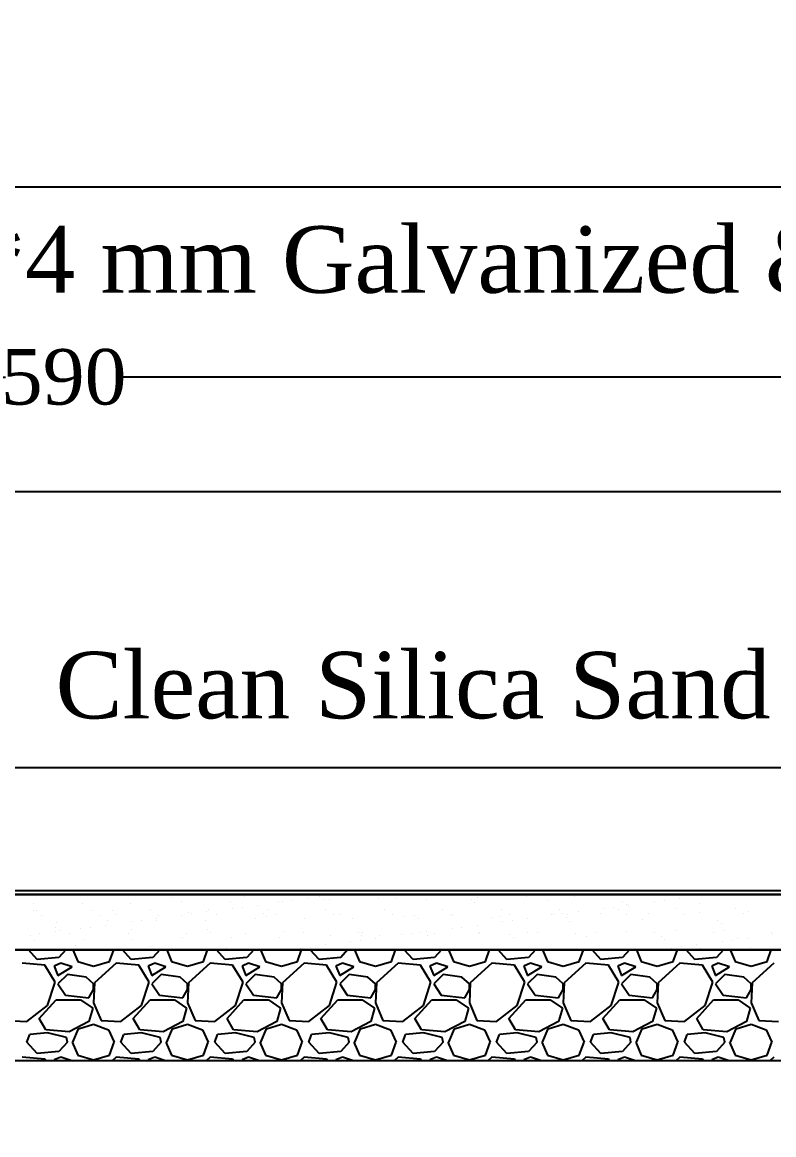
# Model space of a CAD drawing. Header units: centimetres. Extents: x 19229 to 24071, y 9408 to 14021.
# Drawn here: x 21752.5 to 21955.7, y 9760.1 to 10061 of the extents above; entities that cross this region are included whole.
import ezdxf

# ---------------------------------------------------------------- set-up
doc = ezdxf.new("R2010")
doc.units = ezdxf.units.CM
doc.layers.get('0').update_dxf_attribs({"linetype": 'CONTINUOUS'})
doc.layers.get('DEFPOINTS').update_dxf_attribs({"linetype": 'CONTINUOUS'})
doc.styles.add('style2', font='times.ttf', dxfattribs={"height": 15})
doc.styles.add('style3', font='times.ttf', dxfattribs={"height": 25})
doc.dimstyles.get("Standard").update_dxf_attribs({"dimtxt": 15, "dimasz": 0.18, "dimexe": 0.18, "dimexo": 0.0625, "dimgap": 0.09, "dimtad": 0, "dimdec": 0, "dimzin": 0, "dimdsep": 46, "dimtxsty": 'style2', "dimcen": 0.09, "dimadec": 0, "dimazin": 0, "dimtfac": 1, "dimtdec": 0, "dimtofl": 0, "dimtmove": 0, "dimatfit": 3, "dimfxl": 1, "dimtolj": 1, "dimtzin": 0, "dimarcsym": 0})

# ---------------------------------------------------------------- blocks, each defined once
blk = doc.blocks.new('*D22')
at = {"color": 0, "lineweight": -2, "ltscale": 20, "transparency": 16777216}
for p, q in [((20884.07, 10041.3), (20884.07, 9933.95)), ((23244.07, 10041.3), (23244.07, 9933.95)), ((20884.25, 9934.13), (22094.79, 9934.13)), ((23243.89, 9934.13), (22138, 9934.13))]:
    blk.add_line(p, q, dxfattribs=at)
at = {"color": 0, "ltscale": 20, "transparency": 16777216}
for points in [[(20884.25, 9934.16), (20884.25, 9934.1), (20884.07, 9934.13)], [(23243.89, 9934.16), (23243.89, 9934.1), (23244.07, 9934.13)]]:
    blk.add_solid(points, dxfattribs=at)
at = {"layer": 'DEFPOINTS', "color": 0, "ltscale": 20, "transparency": 16777216}
for p in [(20884.07, 10041.36), (23244.07, 10041.36), (23244.07, 9934.13)]:
    blk.add_point(p, dxfattribs=at)
at = {"color": 0, "ltscale": 20, "transparency": 16777216, "insert": (22116.39, 9934.13), "char_height": 15, "attachment_point": 5, "style": 'style2'}
blk.add_mtext('\\A1;2360', dxfattribs=at)
blk = doc.blocks.new('*D25')
at = {"color": 0, "lineweight": -2, "ltscale": 20, "transparency": 16777216}
for p, q in [((21468.94, 9962.82), (21468.94, 9965.18)), ((21469.12, 9965), (21747.92, 9965)), ((22058.27, 9965), (21779.47, 9965)), ((22058.45, 9962.82), (22058.45, 9965.18))]:
    blk.add_line(p, q, dxfattribs=at)
at = {"color": 0, "ltscale": 20, "transparency": 16777216}
for points in [[(21469.12, 9965.03), (21469.12, 9964.97), (21468.94, 9965)], [(22058.27, 9965.03), (22058.27, 9964.97), (22058.45, 9965)]]:
    blk.add_solid(points, dxfattribs=at)
at = {"layer": 'DEFPOINTS', "color": 0, "ltscale": 20, "transparency": 16777216}
for p in [(22058.45, 9965), (21468.94, 9962.76), (22058.45, 9962.76)]:
    blk.add_point(p, dxfattribs=at)
at = {"color": 0, "ltscale": 20, "transparency": 16777216, "insert": (21763.69, 9965), "char_height": 15, "attachment_point": 5, "style": 'style2'}
blk.add_mtext('\\A1;590', dxfattribs=at)

msp = doc.modelspace()

# ---------------------------------------------------------------- hatches: boundary and pattern name
at = {"ltscale": 20}
h = msp.add_hatch(dxfattribs=at)
h.set_pattern_fill('STEEL', scale=2)
h.set_pattern_definition([(45, (0, 0), (-4.490128, 4.490128), []), (45, (0, 3.175), (-4.490128, 4.490128), [])])
h.paths.add_polyline_path([(22069.45, 10064.13), (22059.45, 10064.13), (22059.45, 9760.13), (22069.45, 9760.13)])
h.paths.add_polyline_path([(21520.45, 9982.72), (22270.27, 9982.72), (22270.27, 10011), (21520.45, 10011)], flags=9)

# ---------------------------------------------------------------- linework, layer by layer
at = {"color": 7}
for p, q in [((20883.07, 10016.51), (23245.07, 10016.51)), ((21748.19, 9859.45), (21979.57, 9859.45)), ((22445.07, 9826.13), (21714.95, 9826.13)), ((21714.95, 9825.13), (22445.07, 9825.13)), ((22040.07, 9825.13), (21714.95, 9825.13)), ((22040.07, 9825.13), (21714.95, 9825.13)), ((21792.04, 9825.1), (21792.04, 9825.1)), ((21792.97, 9824.24), (21792.97, 9824.24)), ((21795.45, 9823.15), (21795.45, 9823.15)), ((21808.75, 9823.32), (21808.75, 9823.32)), ((21812.67, 9824.65), (21812.67, 9824.65)), ((21821.74, 9823.25), (21821.74, 9823.25)), ((21825.63, 9823.44), (21825.63, 9823.44)), ((21829.76, 9823.98), (21829.76, 9823.98)), ((21832.99, 9824.48), (21832.99, 9824.48)), ((21833.93, 9823.62), (21833.93, 9823.62)), ((21835.46, 9823.75), (21835.46, 9823.75)), ((21836.66, 9824.89), (21836.66, 9824.89)), ((21848.76, 9823.92), (21848.76, 9823.92)), ((21853.62, 9824.03), (21853.62, 9824.03)), ((21861.75, 9823.86), (21861.75, 9823.86)), ((21873.95, 9823.86), (21873.95, 9823.86)), ((21875.48, 9824.35), (21875.48, 9824.35)), ((21888.77, 9824.52), (21888.77, 9824.52)), ((21894.57, 9823.41), (21894.57, 9823.41)), ((21901.77, 9824.46), (21901.77, 9824.46)), ((21914.9, 9823.23), (21914.9, 9823.23)), ((21915.49, 9824.95), (21915.49, 9824.95)), ((21923.39, 9823.16), (21923.39, 9823.16)), ((21926.04, 9823.5), (21926.04, 9823.5)), ((21928.79, 9825.12), (21928.79, 9825.12)), ((21930.17, 9824.05), (21930.17, 9824.05)), ((21937.07, 9824.96), (21937.07, 9824.96)), ((21941.78, 9825.06), (21941.78, 9825.06)), ((21755.44, 9822.54), (21755.44, 9822.54)), ((21755.44, 9820.86), (21755.44, 9820.86)), ((21756.44, 9820.82), (21756.44, 9820.82)), ((21768.73, 9822.71), (21768.73, 9822.71)), ((21771.26, 9820.89), (21771.26, 9820.89)), ((21776.77, 9820.64), (21776.77, 9820.64)), ((21781.73, 9822.65), (21781.73, 9822.65)), ((21787.08, 9820.92), (21787.08, 9820.92)), ((21797.39, 9820.2), (21797.39, 9820.2)), ((21802.41, 9820.38), (21802.41, 9820.38)), ((21802.9, 9820.95), (21802.9, 9820.95)), ((21809.32, 9821.29), (21809.32, 9821.29)), ((21811.96, 9821.64), (21811.96, 9821.64)), ((21816.09, 9822.18), (21816.09, 9822.18)), ((21818.72, 9820.97), (21818.72, 9820.97)), ((21822.99, 9823.09), (21822.99, 9823.09)), ((21834.54, 9821), (21834.54, 9821)), ((21850.35, 9821.03), (21850.35, 9821.03)), ((21866.17, 9821.06), (21866.17, 9821.06)), ((21874.88, 9823), (21874.88, 9823)), ((21881.99, 9821.09), (21881.99, 9821.09)), ((21897.81, 9821.12), (21897.81, 9821.12)), ((21902.82, 9820.45), (21902.82, 9820.45)), ((21909.72, 9821.36), (21909.72, 9821.36)), ((21912.36, 9821.7), (21912.36, 9821.7)), ((21913.63, 9821.15), (21913.63, 9821.15)), ((21915.84, 9822.37), (21915.84, 9822.37)), ((21916.49, 9822.25), (21916.49, 9822.25)), ((21929.45, 9821.18), (21929.45, 9821.18)), ((21935.53, 9822.78), (21935.53, 9822.78)), ((21935.65, 9820.36), (21935.65, 9820.36)), ((21945.27, 9821.2), (21945.27, 9821.2)), ((21948.95, 9820.53), (21948.95, 9820.53)), ((21757.58, 9819.49), (21757.58, 9819.49)), ((21761.88, 9817.46), (21761.88, 9817.46)), ((21773.4, 9819.52), (21773.4, 9819.52)), ((21775.6, 9817.95), (21775.6, 9817.95)), ((21777.7, 9819.79), (21777.7, 9819.79)), ((21781.97, 9817.69), (21781.97, 9817.69)), ((21784.61, 9818.04), (21784.61, 9818.04)), ((21788.74, 9818.58), (21788.74, 9818.58)), ((21788.9, 9818.12), (21788.9, 9818.12)), ((21789.22, 9819.55), (21789.22, 9819.55)), ((21795.64, 9819.49), (21795.64, 9819.49)), ((21798.29, 9819.84), (21798.29, 9819.84)), ((21801.9, 9818.06), (21801.9, 9818.06)), ((21805.04, 9819.58), (21805.04, 9819.58)), ((21815.62, 9818.55), (21815.62, 9818.55)), ((21817.72, 9820.02), (21817.72, 9820.02)), ((21818.66, 9819.16), (21818.66, 9819.16)), ((21820.86, 9819.61), (21820.86, 9819.61)), ((21828.91, 9818.72), (21828.91, 9818.72)), ((21836.68, 9819.64), (21836.68, 9819.64)), ((21838.35, 9819.57), (21838.35, 9819.57)), ((21841.91, 9818.66), (21841.91, 9818.66)), ((21852.5, 9819.67), (21852.5, 9819.67)), ((21855.63, 9819.15), (21855.63, 9819.15)), ((21858.68, 9819.4), (21858.68, 9819.4)), ((21859.61, 9818.54), (21859.61, 9818.54)), ((21868.32, 9819.7), (21868.32, 9819.7)), ((21868.93, 9819.32), (21868.93, 9819.32)), ((21879.3, 9818.95), (21879.3, 9818.95)), ((21881.92, 9819.26), (21881.92, 9819.26)), ((21882.37, 9817.76), (21882.37, 9817.76)), ((21884.14, 9819.72), (21884.14, 9819.72)), ((21885.01, 9818.1), (21885.01, 9818.1)), ((21889.14, 9818.65), (21889.14, 9818.65)), ((21895.64, 9819.76), (21895.64, 9819.76)), ((21896.04, 9819.56), (21896.04, 9819.56)), ((21898.69, 9819.9), (21898.69, 9819.9)), ((21899.63, 9818.77), (21899.63, 9818.77)), ((21899.96, 9819.75), (21899.96, 9819.75)), ((21900.57, 9817.92), (21900.57, 9817.92)), ((21908.94, 9819.93), (21908.94, 9819.93)), ((21915.78, 9819.78), (21915.78, 9819.78)), ((21920.26, 9818.32), (21920.26, 9818.32)), ((21921.93, 9819.86), (21921.93, 9819.86)), ((21931.6, 9819.81), (21931.6, 9819.81)), ((21940.58, 9818.15), (21940.58, 9818.15)), ((21941.52, 9817.29), (21941.52, 9817.29)), ((21947.42, 9819.84), (21947.42, 9819.84)), ((21757.26, 9814.44), (21757.26, 9814.44)), ((21761.39, 9814.98), (21761.39, 9814.98)), ((21761.5, 9816.19), (21761.5, 9816.19)), ((21762.43, 9815.33), (21762.43, 9815.33)), ((21765.29, 9814.58), (21765.29, 9814.58)), ((21768.29, 9815.89), (21768.29, 9815.89)), ((21770.94, 9816.24), (21770.94, 9816.24)), ((21775.07, 9816.78), (21775.07, 9816.78)), ((21781.11, 9814.61), (21781.11, 9814.61)), ((21782.12, 9815.74), (21782.12, 9815.74)), ((21796.93, 9814.64), (21796.93, 9814.64)), ((21802.45, 9815.56), (21802.45, 9815.56)), ((21803.39, 9814.7), (21803.39, 9814.7)), ((21812.75, 9814.67), (21812.75, 9814.67)), ((21823.08, 9815.11), (21823.08, 9815.11)), ((21828.57, 9814.7), (21828.57, 9814.7)), ((21843.4, 9814.94), (21843.4, 9814.94)), ((21844.39, 9814.73), (21844.39, 9814.73)), ((21849.08, 9814.13), (21849.08, 9814.13)), ((21855.02, 9814.15), (21855.02, 9814.15)), ((21857.67, 9814.5), (21857.67, 9814.5)), ((21860.21, 9814.75), (21860.21, 9814.75)), ((21861.8, 9815.05), (21861.8, 9815.05)), ((21864.03, 9814.49), (21864.03, 9814.49)), ((21868.7, 9815.95), (21868.7, 9815.95)), ((21871.34, 9816.3), (21871.34, 9816.3)), ((21875.47, 9816.85), (21875.47, 9816.85)), ((21875.8, 9814.56), (21875.8, 9814.56)), ((21876.03, 9814.78), (21876.03, 9814.78)), ((21884.36, 9814.31), (21884.36, 9814.31)), ((21889.09, 9814.73), (21889.09, 9814.73)), ((21891.85, 9814.81), (21891.85, 9814.81)), ((21902.09, 9814.67), (21902.09, 9814.67)), ((21907.67, 9814.84), (21907.67, 9814.84)), ((21915.81, 9815.16), (21915.81, 9815.16)), ((21923.49, 9814.87), (21923.49, 9814.87)), ((21929.11, 9815.33), (21929.11, 9815.33)), ((21939.31, 9814.9), (21939.31, 9814.9)), ((21942.1, 9815.27), (21942.1, 9815.27)), ((21955.13, 9814.93), (21955.13, 9814.93)), ((21955.42, 9814.22), (21955.42, 9814.22)), ((21754.62, 9814.09), (21754.62, 9814.09)), ((21755.76, 9812.76), (21755.76, 9812.76)), ((21766.85, 9811.28), (21766.85, 9811.28)), ((21769.05, 9812.93), (21769.05, 9812.93)), ((21782.05, 9812.86), (21782.05, 9812.86)), ((21787.18, 9811.1), (21787.18, 9811.1)), ((21795.77, 9813.36), (21795.77, 9813.36)), ((21809.07, 9813.53), (21809.07, 9813.53)), ((21822.06, 9813.47), (21822.06, 9813.47)), ((21834.45, 9811.45), (21834.45, 9811.45)), ((21835.78, 9813.96), (21835.78, 9813.96)), ((21841.35, 9812.35), (21841.35, 9812.35)), ((21843.99, 9812.7), (21843.99, 9812.7)), ((21844.34, 9814.08), (21844.34, 9814.08)), ((21848.12, 9813.25), (21848.12, 9813.25)), ((21862.07, 9814.07), (21862.07, 9814.07)), ((21885.3, 9813.46), (21885.3, 9813.46)), ((21904.99, 9813.87), (21904.99, 9813.87)), ((21925.31, 9813.69), (21925.31, 9813.69)), ((21926.25, 9812.83), (21926.25, 9812.83)), ((21934.85, 9811.51), (21934.85, 9811.51)), ((21941.75, 9812.42), (21941.75, 9812.42)), ((21944.39, 9812.77), (21944.39, 9812.77)), ((21945.94, 9813.24), (21945.94, 9813.24)), ((21948.52, 9813.31), (21948.52, 9813.31)), ((22040.07, 9810.13), (21215.07, 9810.13)), ((21240.07, 9810.13), (22445.07, 9810.13)), ((22040.07, 9810.13), (21240.07, 9810.13)), ((21756.55, 9807.53), (21754.17, 9810.13)), ((21764.27, 9810.13), (21762.39, 9808.04)), ((21766.14, 9810.13), (21767.47, 9807.02)), ((21776.11, 9807.02), (21777.22, 9810.13)), ((21781.95, 9807.53), (21779.57, 9810.13)), ((21789.67, 9810.13), (21787.79, 9808.04)), ((21788.12, 9810.25), (21788.12, 9810.25)), ((21791.54, 9810.13), (21792.87, 9807.02)), ((21801.51, 9807.02), (21802.62, 9810.13)), ((21807.35, 9807.53), (21804.97, 9810.13)), ((21807.81, 9810.65), (21807.81, 9810.65)), ((21815.07, 9810.13), (21813.19, 9808.04)), ((21816.94, 9810.13), (21818.27, 9807.02)), ((21826.91, 9807.02), (21828.02, 9810.13)), ((21827.67, 9810.55), (21827.67, 9810.55)), ((21828.13, 9810.48), (21828.13, 9810.48)), ((21830.32, 9810.9), (21830.32, 9810.9)), ((21832.75, 9807.53), (21830.37, 9810.13)), ((21840.47, 9810.13), (21838.59, 9808.04)), ((21842.34, 9810.13), (21843.67, 9807.02)), ((21852.31, 9807.02), (21853.42, 9810.13)), ((21858.15, 9807.53), (21855.77, 9810.13)), ((21865.87, 9810.13), (21863.99, 9808.04)), ((21867.74, 9810.13), (21869.07, 9807.02)), ((21877.71, 9807.02), (21878.82, 9810.13)), ((21883.55, 9807.53), (21881.17, 9810.13)), ((21891.27, 9810.13), (21889.39, 9808.04)), ((21893.14, 9810.13), (21894.47, 9807.02)), ((21903.11, 9807.02), (21904.22, 9810.13)), ((21908.95, 9807.53), (21906.57, 9810.13)), ((21909.26, 9810.14), (21909.26, 9810.14)), ((21916.67, 9810.13), (21914.79, 9808.04)), ((21918.54, 9810.13), (21919.87, 9807.02)), ((21928.08, 9810.62), (21928.08, 9810.62)), ((21928.51, 9807.02), (21929.62, 9810.13)), ((21930.72, 9810.97), (21930.72, 9810.97)), ((21934.35, 9807.53), (21931.97, 9810.13)), ((21935.97, 9810.57), (21935.97, 9810.57)), ((21942.07, 9810.13), (21940.19, 9808.04)), ((21943.94, 9810.13), (21945.27, 9807.02)), ((21949.27, 9810.74), (21949.27, 9810.74)), ((21953.91, 9807.02), (21955.02, 9810.13)), ((21758.58, 9806), (21752.49, 9806.51)), ((21762.39, 9808.04), (21756.55, 9807.53)), ((21761.38, 9801.43), (21758.58, 9806)), ((21762.9, 9806.51), (21761.12, 9805.75)), ((21761.12, 9805.75), (21762.14, 9803.21)), ((21762.14, 9803.21), (21765.95, 9805.5)), ((21765.95, 9805.5), (21762.9, 9806.51)), ((21767.47, 9807.02), (21771.79, 9805.75)), ((21771.79, 9805.75), (21776.11, 9807.02)), ((21777.89, 9806.51), (21772.04, 9801.18)), ((21783.98, 9806), (21777.89, 9806.51)), ((21787.79, 9808.04), (21781.95, 9807.53)), ((21786.78, 9801.43), (21783.98, 9806)), ((21788.3, 9806.51), (21786.52, 9805.75)), ((21786.52, 9805.75), (21787.54, 9803.21)), ((21787.54, 9803.21), (21791.35, 9805.5)), ((21791.35, 9805.5), (21788.3, 9806.51)), ((21792.87, 9807.02), (21797.19, 9805.75)), ((21797.19, 9805.75), (21801.51, 9807.02)), ((21803.29, 9806.51), (21797.44, 9801.18)), ((21809.38, 9806), (21803.29, 9806.51)), ((21813.19, 9808.04), (21807.35, 9807.53)), ((21812.18, 9801.43), (21809.38, 9806)), ((21813.7, 9806.51), (21811.92, 9805.75)), ((21811.92, 9805.75), (21812.94, 9803.21)), ((21812.94, 9803.21), (21816.75, 9805.5)), ((21816.75, 9805.5), (21813.7, 9806.51)), ((21818.27, 9807.02), (21822.59, 9805.75)), ((21822.59, 9805.75), (21826.91, 9807.02)), ((21828.69, 9806.51), (21822.84, 9801.18)), ((21834.78, 9806), (21828.69, 9806.51)), ((21838.59, 9808.04), (21832.75, 9807.53)), ((21837.58, 9801.43), (21834.78, 9806)), ((21839.1, 9806.51), (21837.32, 9805.75)), ((21837.32, 9805.75), (21838.34, 9803.21)), ((21838.34, 9803.21), (21842.15, 9805.5)), ((21842.15, 9805.5), (21839.1, 9806.51)), ((21843.67, 9807.02), (21847.99, 9805.75)), ((21847.99, 9805.75), (21852.31, 9807.02)), ((21854.09, 9806.51), (21848.24, 9801.18)), ((21860.18, 9806), (21854.09, 9806.51)), ((21863.99, 9808.04), (21858.15, 9807.53)), ((21862.98, 9801.43), (21860.18, 9806)), ((21864.5, 9806.51), (21862.72, 9805.75)), ((21862.72, 9805.75), (21863.74, 9803.21)), ((21863.74, 9803.21), (21867.55, 9805.5)), ((21867.55, 9805.5), (21864.5, 9806.51)), ((21869.07, 9807.02), (21873.39, 9805.75)), ((21873.39, 9805.75), (21877.71, 9807.02)), ((21879.49, 9806.51), (21873.64, 9801.18)), ((21885.58, 9806), (21879.49, 9806.51)), ((21889.39, 9808.04), (21883.55, 9807.53)), ((21888.38, 9801.43), (21885.58, 9806)), ((21889.9, 9806.51), (21888.12, 9805.75)), ((21888.12, 9805.75), (21889.14, 9803.21)), ((21889.14, 9803.21), (21892.95, 9805.5)), ((21892.95, 9805.5), (21889.9, 9806.51)), ((21894.47, 9807.02), (21898.79, 9805.75)), ((21898.79, 9805.75), (21903.11, 9807.02)), ((21904.89, 9806.51), (21899.04, 9801.18)), ((21910.98, 9806), (21904.89, 9806.51)), ((21914.79, 9808.04), (21908.95, 9807.53)), ((21913.78, 9801.43), (21910.98, 9806)), ((21915.3, 9806.51), (21913.52, 9805.75)), ((21913.52, 9805.75), (21914.54, 9803.21)), ((21914.54, 9803.21), (21918.35, 9805.5)), ((21918.35, 9805.5), (21915.3, 9806.51)), ((21919.87, 9807.02), (21924.19, 9805.75)), ((21924.19, 9805.75), (21928.51, 9807.02)), ((21930.29, 9806.51), (21924.44, 9801.18)), ((21936.38, 9806), (21930.29, 9806.51)), ((21940.19, 9808.04), (21934.35, 9807.53)), ((21939.18, 9801.43), (21936.38, 9806)), ((21940.7, 9806.51), (21938.92, 9805.75)), ((21938.92, 9805.75), (21939.94, 9803.21)), ((21939.94, 9803.21), (21943.75, 9805.5)), ((21943.75, 9805.5), (21940.7, 9806.51)), ((21945.27, 9807.02), (21949.59, 9805.75)), ((21949.59, 9805.75), (21953.91, 9807.02)), ((21955.69, 9806.51), (21949.84, 9801.18)), ((21764.68, 9803.46), (21762.14, 9800.92)), ((21769.76, 9802.7), (21764.68, 9803.46)), ((21771.79, 9800.92), (21769.76, 9802.7)), ((21790.08, 9803.46), (21787.54, 9800.92)), ((21795.16, 9802.7), (21790.08, 9803.46)), ((21797.19, 9800.92), (21795.16, 9802.7)), ((21815.48, 9803.46), (21812.94, 9800.92)), ((21820.56, 9802.7), (21815.48, 9803.46)), ((21822.59, 9800.92), (21820.56, 9802.7)), ((21840.88, 9803.46), (21838.34, 9800.92)), ((21845.96, 9802.7), (21840.88, 9803.46)), ((21847.99, 9800.92), (21845.96, 9802.7)), ((21866.28, 9803.46), (21863.74, 9800.92)), ((21871.36, 9802.7), (21866.28, 9803.46)), ((21873.39, 9800.92), (21871.36, 9802.7)), ((21891.68, 9803.46), (21889.14, 9800.92)), ((21896.76, 9802.7), (21891.68, 9803.46)), ((21898.79, 9800.92), (21896.76, 9802.7)), ((21917.08, 9803.46), (21914.54, 9800.92)), ((21922.16, 9802.7), (21917.08, 9803.46)), ((21924.19, 9800.92), (21922.16, 9802.7)), ((21942.48, 9803.46), (21939.94, 9800.92)), ((21947.56, 9802.7), (21942.48, 9803.46)), ((21949.59, 9800.92), (21947.56, 9802.7)), ((21759.34, 9795.08), (21761.38, 9801.43)), ((21762.14, 9800.92), (21764.17, 9797.88)), ((21770.52, 9797.11), (21771.79, 9799.4)), ((21772.04, 9801.18), (21771.79, 9795.84)), ((21771.79, 9799.4), (21771.79, 9800.92)), ((21784.74, 9795.08), (21786.78, 9801.43)), ((21787.54, 9800.92), (21789.57, 9797.88)), ((21795.92, 9797.11), (21797.19, 9799.4)), ((21797.44, 9801.18), (21797.19, 9795.84)), ((21797.19, 9799.4), (21797.19, 9800.92)), ((21810.14, 9795.08), (21812.18, 9801.43)), ((21812.94, 9800.92), (21814.97, 9797.88)), ((21821.32, 9797.11), (21822.59, 9799.4)), ((21822.84, 9801.18), (21822.59, 9795.84)), ((21822.59, 9799.4), (21822.59, 9800.92)), ((21835.54, 9795.08), (21837.58, 9801.43)), ((21838.34, 9800.92), (21840.37, 9797.88)), ((21846.72, 9797.11), (21847.99, 9799.4)), ((21848.24, 9801.18), (21847.99, 9795.84)), ((21847.99, 9799.4), (21847.99, 9800.92)), ((21860.94, 9795.08), (21862.98, 9801.43)), ((21863.74, 9800.92), (21865.77, 9797.88)), ((21872.12, 9797.11), (21873.39, 9799.4)), ((21873.64, 9801.18), (21873.39, 9795.84)), ((21873.39, 9799.4), (21873.39, 9800.92)), ((21886.34, 9795.08), (21888.38, 9801.43)), ((21889.14, 9800.92), (21891.17, 9797.88)), ((21897.52, 9797.11), (21898.79, 9799.4)), ((21899.04, 9801.18), (21898.79, 9795.84)), ((21898.79, 9799.4), (21898.79, 9800.92)), ((21911.74, 9795.08), (21913.78, 9801.43)), ((21914.54, 9800.92), (21916.57, 9797.88)), ((21922.92, 9797.11), (21924.19, 9799.4)), ((21924.44, 9801.18), (21924.19, 9795.84)), ((21924.19, 9799.4), (21924.19, 9800.92)), ((21937.14, 9795.08), (21939.18, 9801.43)), ((21939.94, 9800.92), (21941.97, 9797.88)), ((21948.32, 9797.11), (21949.59, 9799.4)), ((21949.84, 9801.18), (21949.59, 9795.84)), ((21949.59, 9799.4), (21949.59, 9800.92)), ((21757.06, 9791.53), (21761.63, 9796.61)), ((21761.63, 9796.61), (21768.23, 9796.61)), ((21764.17, 9797.88), (21770.52, 9797.11)), ((21768.23, 9796.61), (21771.54, 9794.32)), ((21782.46, 9791.53), (21787.03, 9796.61)), ((21787.03, 9796.61), (21793.63, 9796.61)), ((21789.57, 9797.88), (21795.92, 9797.11)), ((21793.63, 9796.61), (21796.94, 9794.32)), ((21807.86, 9791.53), (21812.43, 9796.61)), ((21812.43, 9796.61), (21819.03, 9796.61)), ((21814.97, 9797.88), (21821.32, 9797.11)), ((21819.03, 9796.61), (21822.34, 9794.32)), ((21833.26, 9791.53), (21837.83, 9796.61)), ((21837.83, 9796.61), (21844.43, 9796.61)), ((21840.37, 9797.88), (21846.72, 9797.11)), ((21844.43, 9796.61), (21847.74, 9794.32)), ((21858.66, 9791.53), (21863.23, 9796.61)), ((21863.23, 9796.61), (21869.83, 9796.61)), ((21865.77, 9797.88), (21872.12, 9797.11)), ((21869.83, 9796.61), (21873.14, 9794.32)), ((21884.06, 9791.53), (21888.63, 9796.61)), ((21888.63, 9796.61), (21895.23, 9796.61)), ((21891.17, 9797.88), (21897.52, 9797.11)), ((21895.23, 9796.61), (21898.54, 9794.32)), ((21909.46, 9791.53), (21914.03, 9796.61)), ((21914.03, 9796.61), (21920.63, 9796.61)), ((21916.57, 9797.88), (21922.92, 9797.11)), ((21920.63, 9796.61), (21923.94, 9794.32)), ((21934.86, 9791.53), (21939.43, 9796.61)), ((21939.43, 9796.61), (21946.03, 9796.61)), ((21941.97, 9797.88), (21948.32, 9797.11)), ((21946.03, 9796.61), (21949.34, 9794.32)), ((21753.76, 9790.76), (21759.34, 9795.08)), ((21771.54, 9794.32), (21770.52, 9790.76)), ((21771.79, 9795.84), (21773.82, 9791.02)), ((21779.16, 9790.76), (21784.74, 9795.08)), ((21796.94, 9794.32), (21795.92, 9790.76)), ((21797.19, 9795.84), (21799.22, 9791.02)), ((21804.56, 9790.76), (21810.14, 9795.08)), ((21822.34, 9794.32), (21821.32, 9790.76)), ((21822.59, 9795.84), (21824.62, 9791.02)), ((21829.96, 9790.76), (21835.54, 9795.08)), ((21847.74, 9794.32), (21846.72, 9790.76)), ((21847.99, 9795.84), (21850.02, 9791.02)), ((21855.36, 9790.76), (21860.94, 9795.08)), ((21873.14, 9794.32), (21872.12, 9790.76)), ((21873.39, 9795.84), (21875.42, 9791.02)), ((21880.76, 9790.76), (21886.34, 9795.08)), ((21898.54, 9794.32), (21897.52, 9790.76)), ((21898.79, 9795.84), (21900.82, 9791.02)), ((21906.16, 9790.76), (21911.74, 9795.08)), ((21923.94, 9794.32), (21922.92, 9790.76)), ((21924.19, 9795.84), (21926.22, 9791.02)), ((21931.56, 9790.76), (21937.14, 9795.08)), ((21949.34, 9794.32), (21948.32, 9790.76)), ((21949.59, 9795.84), (21951.62, 9791.02)), ((21748.42, 9791.02), (21753.76, 9790.76)), ((21758.84, 9788.48), (21757.06, 9791.53)), ((21770.52, 9790.76), (21765.19, 9787.97)), ((21773.82, 9791.02), (21779.16, 9790.76)), ((21784.24, 9788.48), (21782.46, 9791.53)), ((21795.92, 9790.76), (21790.59, 9787.97)), ((21799.22, 9791.02), (21804.56, 9790.76)), ((21809.64, 9788.48), (21807.86, 9791.53)), ((21821.32, 9790.76), (21815.99, 9787.97)), ((21824.62, 9791.02), (21829.96, 9790.76)), ((21835.04, 9788.48), (21833.26, 9791.53)), ((21846.72, 9790.76), (21841.39, 9787.97)), ((21850.02, 9791.02), (21855.36, 9790.76)), ((21860.44, 9788.48), (21858.66, 9791.53)), ((21872.12, 9790.76), (21866.79, 9787.97)), ((21875.42, 9791.02), (21880.76, 9790.76)), ((21885.84, 9788.48), (21884.06, 9791.53)), ((21897.52, 9790.76), (21892.19, 9787.97)), ((21900.82, 9791.02), (21906.16, 9790.76)), ((21911.24, 9788.48), (21909.46, 9791.53)), ((21922.92, 9790.76), (21917.59, 9787.97)), ((21926.22, 9791.02), (21931.56, 9790.76)), ((21936.64, 9788.48), (21934.86, 9791.53)), ((21948.32, 9790.76), (21942.99, 9787.97)), ((21951.62, 9791.02), (21956.96, 9790.76)), ((21753.76, 9785.18), (21754.52, 9787.21)), ((21759.34, 9787.72), (21754.52, 9787.21)), ((21765.19, 9787.97), (21758.84, 9788.48)), ((21764.42, 9786.45), (21759.34, 9787.72)), ((21766.2, 9785.18), (21767.73, 9788.73)), ((21767.73, 9788.73), (21771.79, 9790)), ((21771.79, 9790), (21775.85, 9788.48)), ((21775.85, 9788.48), (21777.38, 9785.18)), ((21779.16, 9785.18), (21779.92, 9787.21)), ((21784.74, 9787.72), (21779.92, 9787.21)), ((21790.59, 9787.97), (21784.24, 9788.48)), ((21789.82, 9786.45), (21784.74, 9787.72)), ((21791.6, 9785.18), (21793.13, 9788.73)), ((21793.13, 9788.73), (21797.19, 9790)), ((21797.19, 9790), (21801.25, 9788.48)), ((21801.25, 9788.48), (21802.78, 9785.18)), ((21804.56, 9785.18), (21805.32, 9787.21)), ((21810.14, 9787.72), (21805.32, 9787.21)), ((21815.99, 9787.97), (21809.64, 9788.48)), ((21815.22, 9786.45), (21810.14, 9787.72)), ((21817, 9785.18), (21818.53, 9788.73)), ((21818.53, 9788.73), (21822.59, 9790)), ((21822.59, 9790), (21826.65, 9788.48)), ((21826.65, 9788.48), (21828.18, 9785.18)), ((21829.96, 9785.18), (21830.72, 9787.21)), ((21835.54, 9787.72), (21830.72, 9787.21)), ((21841.39, 9787.97), (21835.04, 9788.48)), ((21840.62, 9786.45), (21835.54, 9787.72)), ((21842.4, 9785.18), (21843.93, 9788.73)), ((21843.93, 9788.73), (21847.99, 9790)), ((21847.99, 9790), (21852.05, 9788.48)), ((21852.05, 9788.48), (21853.58, 9785.18)), ((21855.36, 9785.18), (21856.12, 9787.21)), ((21860.94, 9787.72), (21856.12, 9787.21)), ((21866.79, 9787.97), (21860.44, 9788.48)), ((21866.02, 9786.45), (21860.94, 9787.72)), ((21867.8, 9785.18), (21869.33, 9788.73)), ((21869.33, 9788.73), (21873.39, 9790)), ((21873.39, 9790), (21877.45, 9788.48)), ((21877.45, 9788.48), (21878.98, 9785.18)), ((21880.76, 9785.18), (21881.52, 9787.21)), ((21886.34, 9787.72), (21881.52, 9787.21)), ((21892.19, 9787.97), (21885.84, 9788.48)), ((21891.42, 9786.45), (21886.34, 9787.72)), ((21893.2, 9785.18), (21894.73, 9788.73)), ((21894.73, 9788.73), (21898.79, 9790)), ((21898.79, 9790), (21902.85, 9788.48)), ((21902.85, 9788.48), (21904.38, 9785.18)), ((21906.16, 9785.18), (21906.92, 9787.21)), ((21911.74, 9787.72), (21906.92, 9787.21)), ((21917.59, 9787.97), (21911.24, 9788.48)), ((21916.82, 9786.45), (21911.74, 9787.72)), ((21918.6, 9785.18), (21920.13, 9788.73)), ((21920.13, 9788.73), (21924.19, 9790)), ((21924.19, 9790), (21928.25, 9788.48)), ((21928.25, 9788.48), (21929.78, 9785.18)), ((21931.56, 9785.18), (21932.32, 9787.21)), ((21937.14, 9787.72), (21932.32, 9787.21)), ((21942.99, 9787.97), (21936.64, 9788.48)), ((21942.22, 9786.45), (21937.14, 9787.72)), ((21944, 9785.18), (21945.53, 9788.73)), ((21945.53, 9788.73), (21949.59, 9790)), ((21949.59, 9790), (21953.65, 9788.48)), ((21953.65, 9788.48), (21955.18, 9785.18)), ((21756.55, 9782.13), (21753.76, 9785.18)), ((21764.68, 9785.18), (21762.39, 9782.64)), ((21764.68, 9785.18), (21764.42, 9786.45)), ((21765.95, 9785.18), (21767.47, 9781.62)), ((21776.11, 9781.62), (21777.38, 9785.18)), ((21781.95, 9782.13), (21779.16, 9785.18)), ((21790.08, 9785.18), (21787.79, 9782.64)), ((21790.08, 9785.18), (21789.82, 9786.45)), ((21791.35, 9785.18), (21792.87, 9781.62)), ((21801.51, 9781.62), (21802.78, 9785.18)), ((21807.35, 9782.13), (21804.56, 9785.18)), ((21815.48, 9785.18), (21813.19, 9782.64)), ((21815.48, 9785.18), (21815.22, 9786.45)), ((21816.75, 9785.18), (21818.27, 9781.62)), ((21826.91, 9781.62), (21828.18, 9785.18)), ((21832.75, 9782.13), (21829.96, 9785.18)), ((21840.88, 9785.18), (21838.59, 9782.64)), ((21840.88, 9785.18), (21840.62, 9786.45)), ((21842.15, 9785.18), (21843.67, 9781.62)), ((21852.31, 9781.62), (21853.58, 9785.18)), ((21858.15, 9782.13), (21855.36, 9785.18)), ((21866.28, 9785.18), (21863.99, 9782.64)), ((21866.28, 9785.18), (21866.02, 9786.45)), ((21867.55, 9785.18), (21869.07, 9781.62)), ((21877.71, 9781.62), (21878.98, 9785.18)), ((21883.55, 9782.13), (21880.76, 9785.18)), ((21891.68, 9785.18), (21889.39, 9782.64)), ((21891.68, 9785.18), (21891.42, 9786.45)), ((21892.95, 9785.18), (21894.47, 9781.62)), ((21903.11, 9781.62), (21904.38, 9785.18)), ((21908.95, 9782.13), (21906.16, 9785.18)), ((21917.08, 9785.18), (21914.79, 9782.64)), ((21917.08, 9785.18), (21916.82, 9786.45)), ((21918.35, 9785.18), (21919.87, 9781.62)), ((21928.51, 9781.62), (21929.78, 9785.18)), ((21934.35, 9782.13), (21931.56, 9785.18)), ((21942.48, 9785.18), (21940.19, 9782.64)), ((21942.48, 9785.18), (21942.22, 9786.45)), ((21943.75, 9785.18), (21945.27, 9781.62)), ((21953.91, 9781.62), (21955.18, 9785.18)), ((21758.58, 9780.6), (21752.49, 9781.11)), ((21762.39, 9782.64), (21756.55, 9782.13)), ((21762.9, 9781.11), (21761.12, 9780.35)), ((21765.86, 9780.13), (21762.9, 9781.11)), ((21767.47, 9781.62), (21771.79, 9780.35)), ((21771.79, 9780.35), (21776.11, 9781.62)), ((21777.89, 9781.11), (21776.81, 9780.13)), ((21783.98, 9780.6), (21777.89, 9781.11)), ((21787.79, 9782.64), (21781.95, 9782.13)), ((21788.3, 9781.11), (21786.52, 9780.35)), ((21791.26, 9780.13), (21788.3, 9781.11)), ((21792.87, 9781.62), (21797.19, 9780.35)), ((21797.19, 9780.35), (21801.51, 9781.62)), ((21803.29, 9781.11), (21802.21, 9780.13)), ((21809.38, 9780.6), (21803.29, 9781.11)), ((21813.19, 9782.64), (21807.35, 9782.13)), ((21813.7, 9781.11), (21811.92, 9780.35)), ((21816.66, 9780.13), (21813.7, 9781.11)), ((21818.27, 9781.62), (21822.59, 9780.35)), ((21822.59, 9780.35), (21826.91, 9781.62)), ((21828.69, 9781.11), (21827.61, 9780.13)), ((21834.78, 9780.6), (21828.69, 9781.11)), ((21838.59, 9782.64), (21832.75, 9782.13)), ((21839.1, 9781.11), (21837.32, 9780.35)), ((21842.06, 9780.13), (21839.1, 9781.11)), ((21843.67, 9781.62), (21847.99, 9780.35)), ((21847.99, 9780.35), (21852.31, 9781.62)), ((21854.09, 9781.11), (21853.01, 9780.13)), ((21860.18, 9780.6), (21854.09, 9781.11)), ((21863.99, 9782.64), (21858.15, 9782.13)), ((21864.5, 9781.11), (21862.72, 9780.35)), ((21867.46, 9780.13), (21864.5, 9781.11)), ((21869.07, 9781.62), (21873.39, 9780.35)), ((21873.39, 9780.35), (21877.71, 9781.62)), ((21879.49, 9781.11), (21878.41, 9780.13)), ((21885.58, 9780.6), (21879.49, 9781.11)), ((21889.39, 9782.64), (21883.55, 9782.13)), ((21889.9, 9781.11), (21888.12, 9780.35)), ((21892.86, 9780.13), (21889.9, 9781.11)), ((21894.47, 9781.62), (21898.79, 9780.35)), ((21898.79, 9780.35), (21903.11, 9781.62)), ((21904.89, 9781.11), (21903.81, 9780.13)), ((21910.98, 9780.6), (21904.89, 9781.11)), ((21914.79, 9782.64), (21908.95, 9782.13)), ((21915.3, 9781.11), (21913.52, 9780.35)), ((21918.26, 9780.13), (21915.3, 9781.11)), ((21919.87, 9781.62), (21924.19, 9780.35)), ((21924.19, 9780.35), (21928.51, 9781.62)), ((21930.29, 9781.11), (21929.21, 9780.13)), ((21936.38, 9780.6), (21930.29, 9781.11)), ((21940.19, 9782.64), (21934.35, 9782.13)), ((21940.7, 9781.11), (21938.92, 9780.35)), ((21943.66, 9780.13), (21940.7, 9781.11)), ((21945.27, 9781.62), (21949.59, 9780.35)), ((21949.59, 9780.35), (21953.91, 9781.62)), ((21955.69, 9781.11), (21954.61, 9780.13)), ((22034.45, 9780.13), (21493.94, 9780.13)), ((21758.87, 9780.13), (21758.58, 9780.6)), ((21761.12, 9780.35), (21761.21, 9780.13)), ((21784.27, 9780.13), (21783.98, 9780.6)), ((21786.52, 9780.35), (21786.61, 9780.13)), ((21809.67, 9780.13), (21809.38, 9780.6)), ((21811.92, 9780.35), (21812.01, 9780.13)), ((21835.07, 9780.13), (21834.78, 9780.6)), ((21837.32, 9780.35), (21837.41, 9780.13)), ((21860.47, 9780.13), (21860.18, 9780.6)), ((21862.72, 9780.35), (21862.81, 9780.13)), ((21885.87, 9780.13), (21885.58, 9780.6)), ((21888.12, 9780.35), (21888.21, 9780.13)), ((21911.27, 9780.13), (21910.98, 9780.6)), ((21913.52, 9780.35), (21913.61, 9780.13)), ((21936.67, 9780.13), (21936.38, 9780.6)), ((21938.92, 9780.35), (21939.01, 9780.13))]:
    msp.add_line(p, q, dxfattribs=at)
msp.add_lwpolyline([(22040.07, 9810.13), (21215.07, 9810.13), (21215.07, 9780.13), (21433.94, 9780.13)], dxfattribs=at)

# ---------------------------------------------------------------- texts
at = {"color": 7, "style": 'style3'}
for s, p in [('Steel Box 10*10cm*4 mm Galvanized & two Plates 25*25 cm*  1cm', (21525.17, 9987.84)), ('Clean Silica Sand', (21761.5, 9872.74))]:
    msp.add_text(s, height=18, dxfattribs=at).set_placement(p)

# ---------------------------------------------------------------- dimensions: what is measured, and where the dimension line sits
at = {"color": 7, "ltscale": 20}
dim = msp.add_linear_dim(base=(23244.07, 9934.13), p1=(20884.07, 10041.36), p2=(23244.07, 10041.36), dimstyle='Standard', dxfattribs=at)
dim.commit()
dim.dimension.update_dxf_attribs({"geometry": '*D22', "text_midpoint": (22116.39, 9934.13), "dimtype": 160})
dim = msp.add_linear_dim(base=(22058.45, 9965), p1=(21468.94, 9962.76), p2=(22058.45, 9962.76), dimstyle='Standard', dxfattribs=at)
dim.commit()
dim.dimension.update_dxf_attribs({"geometry": '*D25', "text_midpoint": (21763.69, 9965)})

doc.saveas('drawing.dxf')
